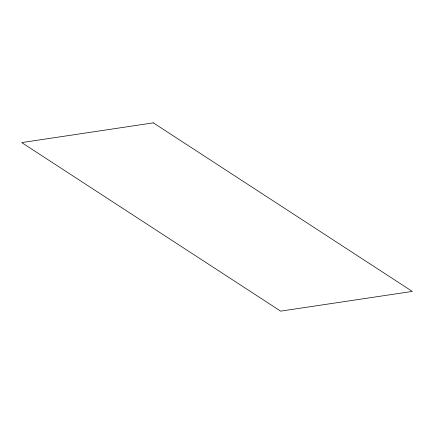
<?xml version="1.0" encoding="UTF-8"?>
<svg xmlns="http://www.w3.org/2000/svg" width="434" height="434" viewBox="0 0 434 434"><rect width="100%" height="100%" fill="white"/><g stroke="black" fill="none" stroke-linecap="round" stroke-linejoin="round"><path stroke-width="0.65" d="M153.338 122.86L21.7 142.585L280.662 311.14L412.3 291.415L153.338 122.86"/></g></svg>
